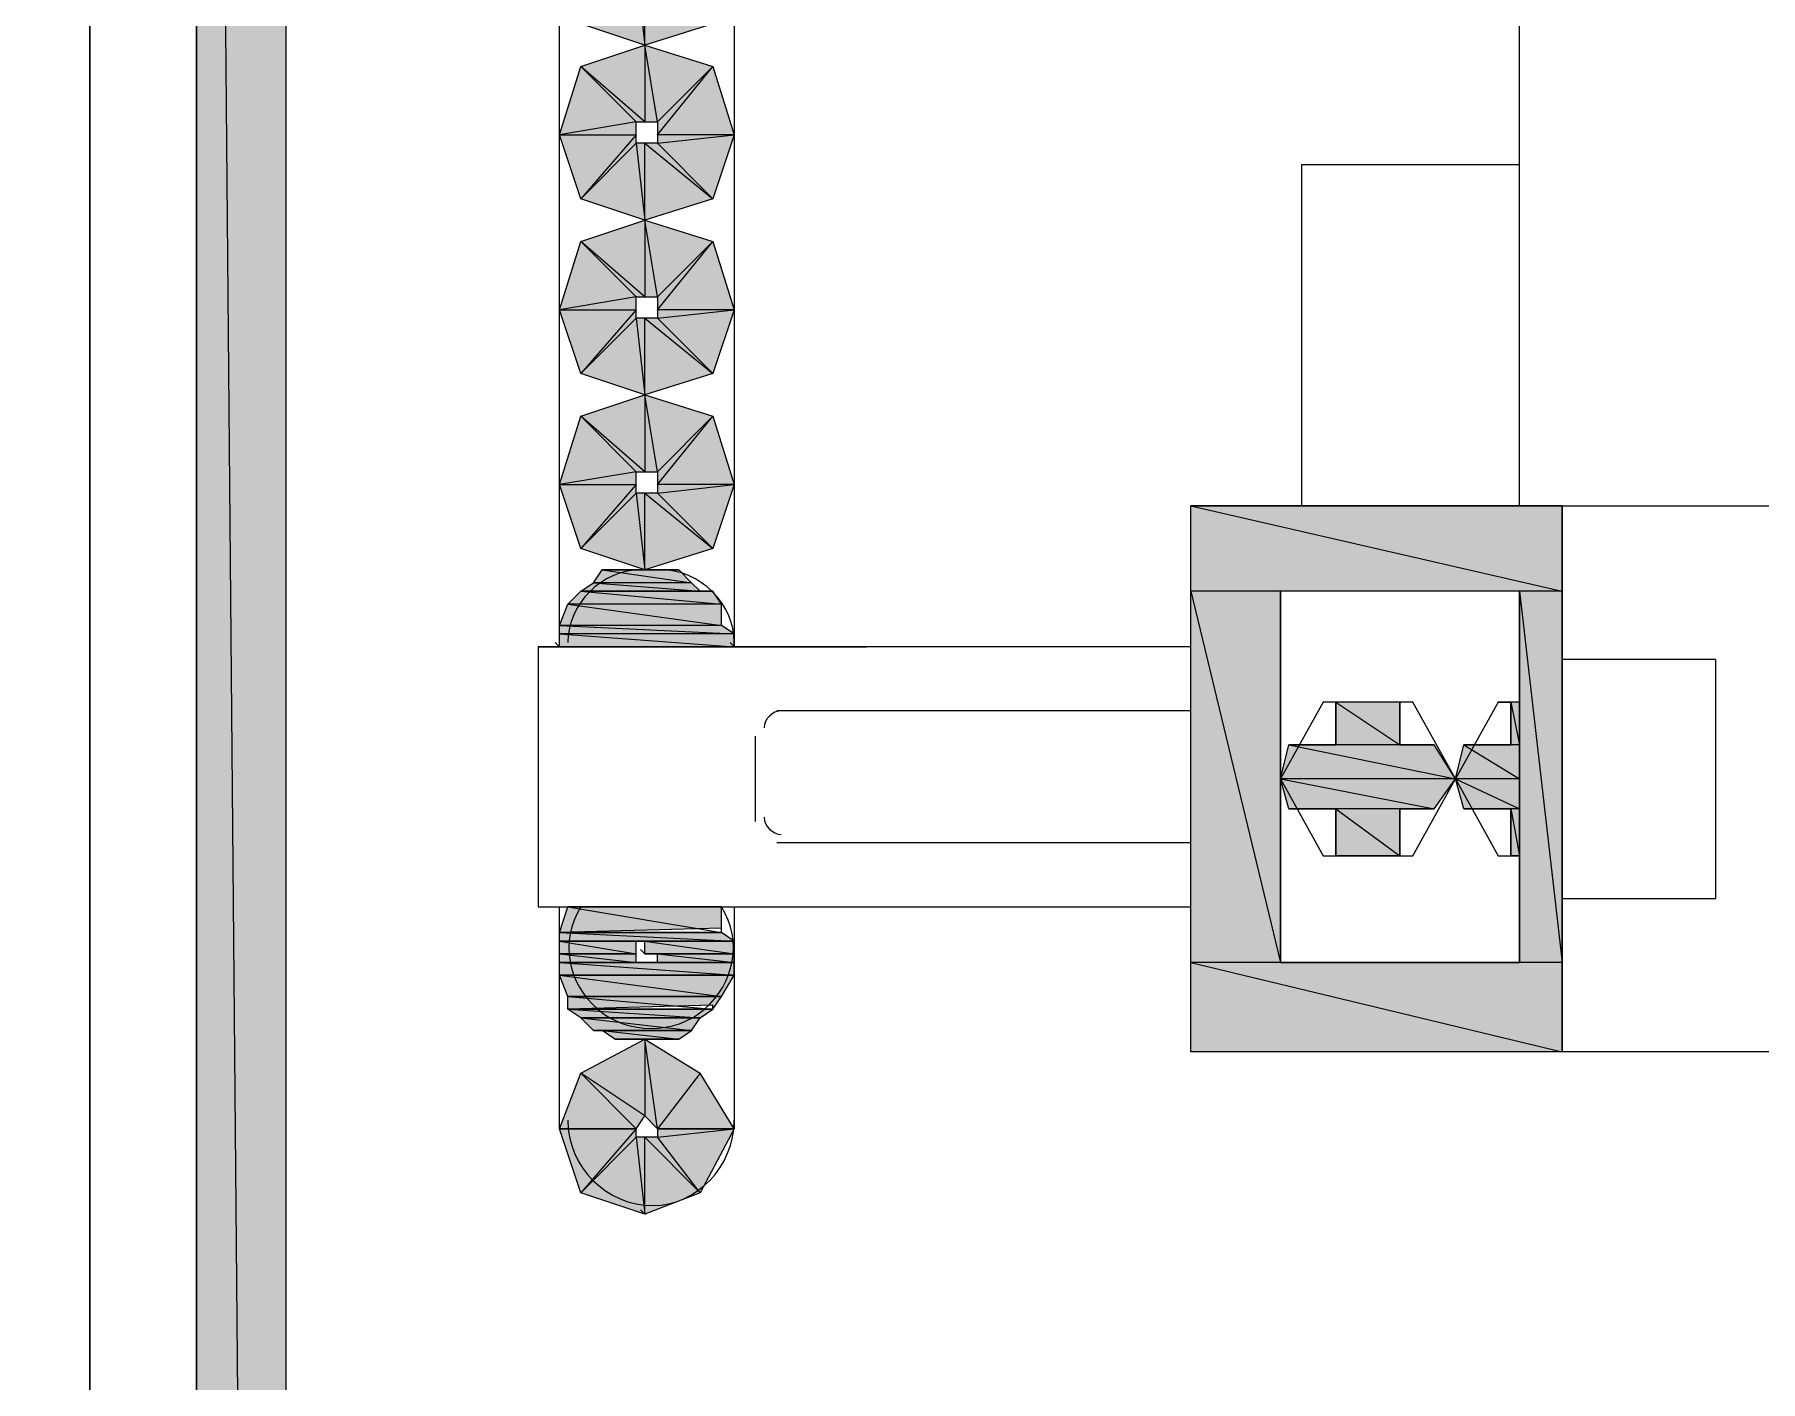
# Model space of a CAD drawing. Header units: millimetres. Extents: x 50 to 186, y -32 to 33.
# Drawn here: x 116.082 to 116.647, y -7.509 to -7.068 of the extents above; entities that cross this region are included whole.
import ezdxf

# ---------------------------------------------------------------- set-up
doc = ezdxf.new("R2010")
doc.units = ezdxf.units.MM
doc.layers.add('Prumada Eletrica', color=40, linetype='Continuous', lineweight=30)

msp = doc.modelspace()

# ---------------------------------------------------------------- hatches: boundary and pattern name
at = {"layer": 'Prumada Eletrica', "true_color": 0x000007}
h = msp.add_hatch(color=7, dxfattribs=at)
h.paths.add_polyline_path([(116.16438, -5.98433), (116.13505, -5.98433), (116.16438, -9.32817)])
h.paths.add_polyline_path([(116.13505, -5.98433), (116.16438, -9.32817), (116.13505, -9.32817)])
h = msp.add_hatch(color=7, dxfattribs=at)
h.paths.add_polyline_path([(116.30406, -7.06402), (116.2859, -7.04587), (116.31104, -7.04307)])
h.paths.add_polyline_path([(116.2859, -7.04587), (116.31104, -7.04307), (116.2859, -7.04307)])
h.paths.add_polyline_path([(116.31104, -7.04307), (116.2859, -7.04307), (116.30406, -7.02072)])
h.paths.add_polyline_path([(116.2859, -7.04307), (116.30406, -7.02072), (116.2859, -7.03888)])
h.paths.add_polyline_path([(116.30406, -7.02072), (116.2859, -7.03888), (116.28171, -7.01374)])
h.paths.add_polyline_path([(116.2859, -7.03888), (116.28171, -7.01374), (116.28171, -7.03888)])
h.paths.add_polyline_path([(116.28171, -7.01374), (116.28171, -7.03888), (116.26076, -7.02072)])
h.paths.add_polyline_path([(116.28171, -7.03888), (116.26076, -7.02072), (116.27892, -7.03888)])
h.paths.add_polyline_path([(116.26076, -7.02072), (116.27892, -7.03888), (116.25378, -7.04307)])
h.paths.add_polyline_path([(116.27892, -7.03888), (116.25378, -7.04307), (116.27892, -7.04307)])
h.paths.add_polyline_path([(116.25378, -7.04307), (116.27892, -7.04307), (116.26076, -7.06402)])
h.paths.add_polyline_path([(116.27892, -7.04307), (116.26076, -7.06402), (116.27892, -7.04587)])
h.paths.add_polyline_path([(116.26076, -7.06402), (116.27892, -7.04587), (116.28171, -7.07101)])
h.paths.add_polyline_path([(116.27892, -7.04587), (116.28171, -7.07101), (116.28171, -7.04587)])
h.paths.add_polyline_path([(116.28171, -7.07101), (116.28171, -7.04587), (116.30406, -7.06402)])
h.paths.add_polyline_path([(116.28171, -7.04587), (116.30406, -7.06402), (116.2859, -7.04587)])
h = msp.add_hatch(color=7, dxfattribs=at)
h.paths.add_polyline_path([(116.30406, -7.12129), (116.2859, -7.10313), (116.31104, -7.10034)])
h.paths.add_polyline_path([(116.2859, -7.10313), (116.31104, -7.10034), (116.2859, -7.10034)])
h.paths.add_polyline_path([(116.31104, -7.10034), (116.2859, -7.10034), (116.30406, -7.07799)])
h.paths.add_polyline_path([(116.2859, -7.10034), (116.30406, -7.07799), (116.2859, -7.09615)])
h.paths.add_polyline_path([(116.30406, -7.07799), (116.2859, -7.09615), (116.28171, -7.07101)])
h.paths.add_polyline_path([(116.2859, -7.09615), (116.28171, -7.07101), (116.28171, -7.09615)])
h.paths.add_polyline_path([(116.28171, -7.07101), (116.28171, -7.09615), (116.26076, -7.07799)])
h.paths.add_polyline_path([(116.28171, -7.09615), (116.26076, -7.07799), (116.27892, -7.09615)])
h.paths.add_polyline_path([(116.26076, -7.07799), (116.27892, -7.09615), (116.25378, -7.10034)])
h.paths.add_polyline_path([(116.27892, -7.09615), (116.25378, -7.10034), (116.27892, -7.10034)])
h.paths.add_polyline_path([(116.25378, -7.10034), (116.27892, -7.10034), (116.26076, -7.12129)])
h.paths.add_polyline_path([(116.27892, -7.10034), (116.26076, -7.12129), (116.27892, -7.10313)])
h.paths.add_polyline_path([(116.26076, -7.12129), (116.27892, -7.10313), (116.28171, -7.12827)])
h.paths.add_polyline_path([(116.27892, -7.10313), (116.28171, -7.12827), (116.28171, -7.10313)])
h.paths.add_polyline_path([(116.28171, -7.12827), (116.28171, -7.10313), (116.30406, -7.12129)])
h.paths.add_polyline_path([(116.28171, -7.10313), (116.30406, -7.12129), (116.2859, -7.10313)])
h = msp.add_hatch(color=7, dxfattribs=at)
h.paths.add_polyline_path([(116.30406, -7.17856), (116.2859, -7.1604), (116.31104, -7.15761)])
h.paths.add_polyline_path([(116.2859, -7.1604), (116.31104, -7.15761), (116.2859, -7.15761)])
h.paths.add_polyline_path([(116.31104, -7.15761), (116.2859, -7.15761), (116.30406, -7.13526)])
h.paths.add_polyline_path([(116.2859, -7.15761), (116.30406, -7.13526), (116.2859, -7.15342)])
h.paths.add_polyline_path([(116.30406, -7.13526), (116.2859, -7.15342), (116.28171, -7.12827)])
h.paths.add_polyline_path([(116.2859, -7.15342), (116.28171, -7.12827), (116.28171, -7.15342)])
h.paths.add_polyline_path([(116.28171, -7.12827), (116.28171, -7.15342), (116.26076, -7.13526)])
h.paths.add_polyline_path([(116.28171, -7.15342), (116.26076, -7.13526), (116.27892, -7.15342)])
h.paths.add_polyline_path([(116.26076, -7.13526), (116.27892, -7.15342), (116.25378, -7.15761)])
h.paths.add_polyline_path([(116.27892, -7.15342), (116.25378, -7.15761), (116.27892, -7.15761)])
h.paths.add_polyline_path([(116.25378, -7.15761), (116.27892, -7.15761), (116.26076, -7.17856)])
h.paths.add_polyline_path([(116.27892, -7.15761), (116.26076, -7.17856), (116.27892, -7.1604)])
h.paths.add_polyline_path([(116.26076, -7.17856), (116.27892, -7.1604), (116.28171, -7.18554)])
h.paths.add_polyline_path([(116.27892, -7.1604), (116.28171, -7.18554), (116.28171, -7.1604)])
h.paths.add_polyline_path([(116.28171, -7.18554), (116.28171, -7.1604), (116.30406, -7.17856)])
h.paths.add_polyline_path([(116.28171, -7.1604), (116.30406, -7.17856), (116.2859, -7.1604)])
h = msp.add_hatch(color=7, dxfattribs=at)
h.paths.add_polyline_path([(116.30406, -7.23582), (116.2859, -7.21767), (116.31104, -7.21487)])
h.paths.add_polyline_path([(116.2859, -7.21767), (116.31104, -7.21487), (116.2859, -7.21487)])
h.paths.add_polyline_path([(116.31104, -7.21487), (116.2859, -7.21487), (116.30406, -7.19253)])
h.paths.add_polyline_path([(116.2859, -7.21487), (116.30406, -7.19253), (116.2859, -7.21068)])
h.paths.add_polyline_path([(116.30406, -7.19253), (116.2859, -7.21068), (116.28171, -7.18554)])
h.paths.add_polyline_path([(116.2859, -7.21068), (116.28171, -7.18554), (116.28171, -7.21068)])
h.paths.add_polyline_path([(116.28171, -7.18554), (116.28171, -7.21068), (116.26076, -7.19253)])
h.paths.add_polyline_path([(116.28171, -7.21068), (116.26076, -7.19253), (116.27892, -7.21068)])
h.paths.add_polyline_path([(116.26076, -7.19253), (116.27892, -7.21068), (116.25378, -7.21487)])
h.paths.add_polyline_path([(116.27892, -7.21068), (116.25378, -7.21487), (116.27892, -7.21487)])
h.paths.add_polyline_path([(116.25378, -7.21487), (116.27892, -7.21487), (116.26076, -7.23582)])
h.paths.add_polyline_path([(116.27892, -7.21487), (116.26076, -7.23582), (116.27892, -7.21767)])
h.paths.add_polyline_path([(116.26076, -7.23582), (116.27892, -7.21767), (116.28171, -7.24281)])
h.paths.add_polyline_path([(116.27892, -7.21767), (116.28171, -7.24281), (116.28171, -7.21767)])
h.paths.add_polyline_path([(116.28171, -7.24281), (116.28171, -7.21767), (116.30406, -7.23582)])
h.paths.add_polyline_path([(116.28171, -7.21767), (116.30406, -7.23582), (116.2859, -7.21767)])
h = msp.add_hatch(color=7, dxfattribs=at)
h.paths.add_polyline_path([(116.58201, -7.22186), (116.4605, -7.22186), (116.58201, -7.24979)])
h.paths.add_polyline_path([(116.4605, -7.22186), (116.58201, -7.24979), (116.4605, -7.24979)])
h = msp.add_hatch(color=7, dxfattribs=at)
h.paths.add_polyline_path([(116.29289, -7.24281), (116.26774, -7.24281), (116.29708, -7.247)])
h.paths.add_polyline_path([(116.26774, -7.24281), (116.29708, -7.247), (116.26495, -7.247)])
h = msp.add_hatch(color=7, dxfattribs=at)
h.paths.add_polyline_path([(116.29708, -7.247), (116.26495, -7.247), (116.29987, -7.24979)])
h.paths.add_polyline_path([(116.26495, -7.247), (116.29987, -7.24979), (116.26076, -7.24979)])
h = msp.add_hatch(color=7, dxfattribs=at)
h.paths.add_polyline_path([(116.30685, -7.25398), (116.25657, -7.25398), (116.30685, -7.26097)])
h.paths.add_polyline_path([(116.25657, -7.25398), (116.30685, -7.26097), (116.25378, -7.26097)])
h = msp.add_hatch(color=7, dxfattribs=at)
h.paths.add_polyline_path([(116.30406, -7.24979), (116.26076, -7.24979), (116.30685, -7.25398)])
h.paths.add_polyline_path([(116.26076, -7.24979), (116.30685, -7.25398), (116.25657, -7.25398)])
h = msp.add_hatch(color=7, dxfattribs=at)
h.paths.add_polyline_path([(116.30406, -7.24979), (116.26076, -7.24979)])
h.paths.add_polyline_path([(116.30406, -7.24979), (116.26076, -7.24979), (116.29987, -7.24979)])
h = msp.add_hatch(color=7, dxfattribs=at)
h.paths.add_polyline_path([(116.48983, -7.24979), (116.4605, -7.24979), (116.48983, -7.37131)])
h.paths.add_polyline_path([(116.4605, -7.24979), (116.48983, -7.37131), (116.4605, -7.37131)])
h = msp.add_hatch(color=7, dxfattribs=at)
h.paths.add_polyline_path([(116.58201, -7.24979), (116.56805, -7.24979), (116.58201, -7.37131)])
h.paths.add_polyline_path([(116.56805, -7.24979), (116.58201, -7.37131), (116.56805, -7.37131)])
h = msp.add_hatch(color=7, dxfattribs=at)
h.paths.add_polyline_path([(116.30685, -7.26097), (116.25378, -7.26097), (116.31104, -7.26376)])
h.paths.add_polyline_path([(116.25378, -7.26097), (116.31104, -7.26376), (116.25378, -7.26376)])
h = msp.add_hatch(color=7, dxfattribs=at)
h.paths.add_polyline_path([(116.31104, -7.26376), (116.25378, -7.26376), (116.31104, -7.26795)])
h.paths.add_polyline_path([(116.25378, -7.26376), (116.31104, -7.26795), (116.25378, -7.26795)])
h.paths.add_polyline_path([(116.31104, -7.26795), (116.25378, -7.26795)])
h.paths.add_polyline_path([(116.25378, -7.26795), (116.31104, -7.26795)])
h = msp.add_hatch(color=7, dxfattribs=at)
h.paths.add_polyline_path([(116.52894, -7.28611), (116.50799, -7.28611), (116.52894, -7.30008)])
h.paths.add_polyline_path([(116.50799, -7.28611), (116.52894, -7.30008), (116.50799, -7.30008)])
h = msp.add_hatch(color=7, dxfattribs=at)
h.paths.add_polyline_path([(116.56805, -7.28611), (116.56525, -7.28611), (116.56805, -7.30008)])
h.paths.add_polyline_path([(116.56525, -7.28611), (116.56805, -7.30008), (116.56525, -7.30008)])
h = msp.add_hatch(color=7, dxfattribs=at)
h.paths.add_polyline_path([(116.54011, -7.30008), (116.49262, -7.30008), (116.5471, -7.31125)])
h.paths.add_polyline_path([(116.49262, -7.30008), (116.5471, -7.31125), (116.48983, -7.31125)])
h = msp.add_hatch(color=7, dxfattribs=at)
h.paths.add_polyline_path([(116.56805, -7.30008), (116.54989, -7.30008), (116.56805, -7.31125)])
h.paths.add_polyline_path([(116.54989, -7.30008), (116.56805, -7.31125), (116.5471, -7.31125)])
h = msp.add_hatch(color=7, dxfattribs=at)
h.paths.add_polyline_path([(116.5471, -7.31125), (116.48983, -7.31125), (116.54011, -7.32103)])
h.paths.add_polyline_path([(116.48983, -7.31125), (116.54011, -7.32103), (116.49262, -7.32103)])
h = msp.add_hatch(color=7, dxfattribs=at)
h.paths.add_polyline_path([(116.56805, -7.31125), (116.5471, -7.31125), (116.56805, -7.32103)])
h.paths.add_polyline_path([(116.5471, -7.31125), (116.56805, -7.32103), (116.54989, -7.32103)])
h = msp.add_hatch(color=7, dxfattribs=at)
h.paths.add_polyline_path([(116.52894, -7.32103), (116.50799, -7.32103), (116.52894, -7.33639)])
h.paths.add_polyline_path([(116.50799, -7.32103), (116.52894, -7.33639), (116.50799, -7.33639)])
h = msp.add_hatch(color=7, dxfattribs=at)
h.paths.add_polyline_path([(116.56805, -7.32103), (116.56525, -7.32103), (116.56805, -7.33639)])
h.paths.add_polyline_path([(116.56525, -7.32103), (116.56805, -7.33639), (116.56525, -7.33639)])
h = msp.add_hatch(color=7, dxfattribs=at)
h.paths.add_polyline_path([(116.30685, -7.35315), (116.25657, -7.35315), (116.30685, -7.36153)])
h.paths.add_polyline_path([(116.25657, -7.35315), (116.30685, -7.36153), (116.25378, -7.36153)])
h.paths.add_polyline_path([(116.30685, -7.36153), (116.25378, -7.36153)])
h.paths.add_polyline_path([(116.25378, -7.36153), (116.30685, -7.36153), (116.30685, -7.36014)])
h = msp.add_hatch(color=7, dxfattribs=at)
h.paths.add_polyline_path([(116.30685, -7.36153), (116.25378, -7.36153), (116.31104, -7.36433)])
h.paths.add_polyline_path([(116.25378, -7.36153), (116.31104, -7.36433), (116.25378, -7.36433)])
h.paths.add_polyline_path([(116.31104, -7.36433), (116.25378, -7.36433)])
h.paths.add_polyline_path([(116.25378, -7.36433), (116.31104, -7.36433)])
h.paths.add_polyline_path([(116.31104, -7.36433), (116.25378, -7.36433)])
h.paths.add_polyline_path([(116.31104, -7.36433), (116.25378, -7.36433)])
h = msp.add_hatch(color=7, dxfattribs=at)
h.paths.add_polyline_path([(116.27892, -7.36433), (116.25378, -7.36433)])
h.paths.add_polyline_path([(116.27892, -7.36433), (116.25378, -7.36433), (116.28171, -7.36433)])
h = msp.add_hatch(color=7, dxfattribs=at)
h.paths.add_polyline_path([(116.27892, -7.36433), (116.25378, -7.36433), (116.27892, -7.36852)])
h.paths.add_polyline_path([(116.25378, -7.36433), (116.27892, -7.36852), (116.25378, -7.36852)])
h = msp.add_hatch(color=7, dxfattribs=at)
h.paths.add_polyline_path([(116.31104, -7.36433), (116.28171, -7.36433), (116.31104, -7.36852)])
h.paths.add_polyline_path([(116.28171, -7.36433), (116.31104, -7.36852), (116.28171, -7.36852)])
h = msp.add_hatch(color=7, dxfattribs=at)
h.paths.add_polyline_path([(116.27892, -7.36852), (116.25378, -7.36852), (116.27892, -7.37131)])
h.paths.add_polyline_path([(116.25378, -7.36852), (116.27892, -7.37131), (116.25378, -7.37131)])
h = msp.add_hatch(color=7, dxfattribs=at)
h.paths.add_polyline_path([(116.28171, -7.37131), (116.25378, -7.37131)])
h.paths.add_polyline_path([(116.28171, -7.37131), (116.25378, -7.37131), (116.27892, -7.37131)])
h = msp.add_hatch(color=7, dxfattribs=at)
h.paths.add_polyline_path([(116.31104, -7.37131), (116.25378, -7.37131), (116.31104, -7.3755)])
h.paths.add_polyline_path([(116.25378, -7.37131), (116.31104, -7.3755), (116.25378, -7.3755)])
h.paths.add_polyline_path([(116.31104, -7.3755), (116.25378, -7.3755)])
h.paths.add_polyline_path([(116.25378, -7.3755), (116.31104, -7.3755)])
h = msp.add_hatch(color=7, dxfattribs=at)
h.paths.add_polyline_path([(116.31104, -7.36852), (116.2859, -7.36852), (116.31104, -7.37131)])
h.paths.add_polyline_path([(116.2859, -7.36852), (116.31104, -7.37131), (116.2859, -7.37131)])
h = msp.add_hatch(color=7, dxfattribs=at)
h.paths.add_polyline_path([(116.58201, -7.37131), (116.4605, -7.37131), (116.58201, -7.40064)])
h.paths.add_polyline_path([(116.4605, -7.37131), (116.58201, -7.40064), (116.4605, -7.40064)])
h = msp.add_hatch(color=7, dxfattribs=at)
h.paths.add_polyline_path([(116.31104, -7.3755), (116.25378, -7.3755), (116.30685, -7.38248)])
h.paths.add_polyline_path([(116.25378, -7.3755), (116.30685, -7.38248), (116.25657, -7.38248)])
h.paths.add_polyline_path([(116.30685, -7.38248), (116.25657, -7.38248)])
h.paths.add_polyline_path([(116.25657, -7.38248), (116.30685, -7.38248)])
h = msp.add_hatch(color=7, dxfattribs=at)
h.paths.add_polyline_path([(116.30685, -7.38248), (116.25657, -7.38248), (116.30406, -7.38667)])
h.paths.add_polyline_path([(116.25657, -7.38248), (116.30406, -7.38667), (116.25657, -7.38667)])
h.paths.add_polyline_path([(116.30406, -7.38667), (116.25657, -7.38667)])
h.paths.add_polyline_path([(116.25657, -7.38667), (116.30406, -7.38667), (116.30406, -7.38528)])
h = msp.add_hatch(color=7, dxfattribs=at)
h.paths.add_polyline_path([(116.30406, -7.38667), (116.25657, -7.38667), (116.29987, -7.38947)])
h.paths.add_polyline_path([(116.25657, -7.38667), (116.29987, -7.38947), (116.26076, -7.38947)])
h.paths.add_polyline_path([(116.29987, -7.38947), (116.26076, -7.38947)])
h.paths.add_polyline_path([(116.26076, -7.38947), (116.29987, -7.38947)])
h = msp.add_hatch(color=7, dxfattribs=at)
h.paths.add_polyline_path([(116.29987, -7.38947), (116.26076, -7.38947), (116.29708, -7.39366)])
h.paths.add_polyline_path([(116.26076, -7.38947), (116.29708, -7.39366), (116.26495, -7.39366)])
h.paths.add_polyline_path([(116.29708, -7.39366), (116.26495, -7.39366), (116.26774, -7.39366)])
msp.add_hatch(color=7, dxfattribs=at).paths.add_polyline_path([(116.26495, -7.39366), (116.29708, -7.39366), (116.29568, -7.39366)])
h = msp.add_hatch(color=7, dxfattribs=at)
h.paths.add_polyline_path([(116.29708, -7.39366), (116.26774, -7.39366), (116.29289, -7.39645)])
h.paths.add_polyline_path([(116.26774, -7.39366), (116.29289, -7.39645), (116.27193, -7.39645)])
h.paths.add_polyline_path([(116.29289, -7.39645), (116.27193, -7.39645)])
h.paths.add_polyline_path([(116.27193, -7.39645), (116.29289, -7.39645)])
h = msp.add_hatch(color=7, dxfattribs=at)
h.paths.add_polyline_path([(116.31104, -7.42578), (116.29987, -7.40763), (116.2859, -7.42578)])
h.paths.add_polyline_path([(116.29987, -7.40763), (116.2859, -7.42578), (116.28171, -7.39645)])
h.paths.add_polyline_path([(116.2859, -7.42578), (116.28171, -7.39645), (116.28171, -7.42159)])
h.paths.add_polyline_path([(116.28171, -7.39645), (116.28171, -7.42159), (116.26076, -7.40763)])
h.paths.add_polyline_path([(116.28171, -7.42159), (116.26076, -7.40763), (116.27892, -7.42578)])
h.paths.add_polyline_path([(116.26076, -7.40763), (116.27892, -7.42578), (116.25378, -7.42578)])
h = msp.add_hatch(color=7, dxfattribs=at)
h.paths.add_polyline_path([(116.25378, -7.42578), (116.27892, -7.42578), (116.26076, -7.44674)])
h.paths.add_polyline_path([(116.27892, -7.42578), (116.26076, -7.44674), (116.27892, -7.42858)])
h.paths.add_polyline_path([(116.26076, -7.44674), (116.27892, -7.42858), (116.28171, -7.45372)])
h.paths.add_polyline_path([(116.27892, -7.42858), (116.28171, -7.45372), (116.28171, -7.42858)])
h.paths.add_polyline_path([(116.28171, -7.45372), (116.28171, -7.42858), (116.29987, -7.44674)])
h.paths.add_polyline_path([(116.28171, -7.42858), (116.29987, -7.44674), (116.2859, -7.42858)])
h.paths.add_polyline_path([(116.29987, -7.44674), (116.2859, -7.42858), (116.31104, -7.42578)])
h.paths.add_polyline_path([(116.2859, -7.42858), (116.31104, -7.42578), (116.2859, -7.42578)])

# ---------------------------------------------------------------- linework, layer by layer
at = {"layer": 'Prumada Eletrica', "color": 7, "linetype": 'Continuous', "lineweight": 20, "true_color": 0x000007}
for points in [[(114.24803, -5.61978), (116.10013, -5.61978), (116.10013, -9.32817), (114.24803, -9.32817)], [(116.10013, -5.61978), (117.95223, -5.61978), (117.95223, -9.32817), (116.10013, -9.32817)], [(117.02618, -7.22186), (117.60165, -7.22186), (117.60165, -7.40064), (116.4605, -7.40064), (116.4605, -7.22186)], [(116.58201, -7.35036), (116.6323, -7.35036), (116.6323, -7.27214), (116.58201, -7.27214)], [(116.5038, -7.28611), (116.48983, -7.31125), (116.5038, -7.33639), (116.53313, -7.33639), (116.5471, -7.31125), (116.53313, -7.28611)]]:
    msp.add_lwpolyline(points, close=True, dxfattribs=at)
for points in [[(116.16438, -9.32817), (116.16438, -5.76923), (116.16438, -5.76923)], [(116.10013, -5.84884), (116.10013, -9.32817), (114.24803, -9.32817), (114.24803, -5.84884)], [(117.95223, -5.84884), (117.95223, -9.32817), (116.10013, -9.32817), (116.10013, -5.84884)], [(116.13505, -5.98433), (116.13505, -9.32817), (116.16438, -9.32817), (116.12108, -9.32817)], [(116.25378, -7.26795), (116.25378, -6.36006), (116.25378, -6.36006)], [(116.31104, -6.36006), (116.31104, -7.26795), (116.31104, -7.26795)], [(116.56805, -7.22186), (116.56805, -6.87825), (116.56805, -6.87825)], [(116.49681, -7.22186), (116.49681, -7.11012), (116.56805, -7.11012)], [(116.58201, -7.22186), (116.58201, -7.40064), (116.58201, -7.40064)], [(116.2859, -7.24281), (116.28171, -7.24281), (116.27892, -7.24281)], [(116.56805, -7.24979), (116.48983, -7.24979), (116.48983, -7.37131), (116.56805, -7.37131)], [(116.56805, -7.24979), (116.56805, -7.37131), (116.56805, -7.37131)], [(116.4605, -7.26795), (116.24679, -7.26795), (116.24679, -7.35315), (116.4605, -7.35315)], [(116.24679, -7.26795), (116.35434, -7.26795), (116.35434, -7.26795)], [(116.25378, -7.26795), (116.25238, -7.26655), (116.25238, -7.26655)], [(116.31104, -7.26795), (116.30965, -7.26655), (116.30965, -7.26655)], [(116.50799, -7.28611), (116.50799, -7.30008), (116.50799, -7.30008)], [(116.52894, -7.28611), (116.52894, -7.30008), (116.52894, -7.30008)], [(116.56805, -7.28611), (116.56106, -7.28611), (116.5471, -7.31125), (116.56106, -7.33639), (116.56805, -7.33639)], [(116.56106, -7.28611), (116.56525, -7.28611), (116.56525, -7.30008)], [(116.32501, -7.2889), (116.4605, -7.2889), (116.4605, -7.2889)], [(116.31803, -7.32522), (116.31803, -7.29728), (116.31803, -7.29728)], [(116.49262, -7.30008), (116.50799, -7.30008), (116.50799, -7.30008)], [(116.52894, -7.30008), (116.54011, -7.30008), (116.54011, -7.30008)], [(116.54989, -7.30008), (116.56525, -7.30008), (116.56525, -7.30008)], [(116.49262, -7.32103), (116.50799, -7.32103), (116.50799, -7.32103)], [(116.50799, -7.32103), (116.50799, -7.33639), (116.50799, -7.33639)], [(116.52894, -7.32103), (116.52894, -7.33639), (116.52894, -7.33639)], [(116.52894, -7.32103), (116.54011, -7.32103), (116.54011, -7.32103)], [(116.54989, -7.32103), (116.56525, -7.32103), (116.56525, -7.32103)], [(116.56525, -7.32103), (116.56525, -7.33639), (116.56525, -7.33639)], [(116.4605, -7.3322), (116.32501, -7.3322), (116.32501, -7.3322)], [(116.25378, -7.42578), (116.25378, -7.35315), (116.25378, -7.35315)], [(116.31104, -7.35315), (116.31104, -7.42578), (116.31104, -7.42578)], [(116.28171, -7.36852), (116.28031, -7.36712), (116.28031, -7.36712)], [(116.28171, -7.45372), (116.28031, -7.45232), (116.28031, -7.45232)]]:
    msp.add_lwpolyline(points, dxfattribs=at)
at = {"layer": 'Prumada Eletrica', "color": 7, "linetype": 'Continuous', "lineweight": -2, "true_color": 0x000007}
for points in [[(116.16438, -5.98433), (116.13505, -5.98433), (116.16438, -9.32817)], [(116.13505, -5.98433), (116.16438, -9.32817), (116.13505, -9.32817)], [(116.26076, -7.06402), (116.27892, -7.04587), (116.28171, -7.07101)], [(116.27892, -7.04587), (116.28171, -7.07101), (116.28171, -7.04587)], [(116.28171, -7.07101), (116.28171, -7.04587), (116.30406, -7.06402)], [(116.28171, -7.07101), (116.28171, -7.09615), (116.26076, -7.07799)], [(116.30406, -7.07799), (116.2859, -7.09615), (116.28171, -7.07101)], [(116.2859, -7.09615), (116.28171, -7.07101), (116.28171, -7.09615)], [(116.26076, -7.07799), (116.27892, -7.09615), (116.25378, -7.10034)], [(116.28171, -7.09615), (116.26076, -7.07799), (116.27892, -7.09615)], [(116.31104, -7.10034), (116.2859, -7.10034), (116.30406, -7.07799)], [(116.2859, -7.10034), (116.30406, -7.07799), (116.2859, -7.09615)], [(116.27892, -7.09615), (116.25378, -7.10034), (116.27892, -7.10034)], [(116.25378, -7.10034), (116.27892, -7.10034), (116.26076, -7.12129)], [(116.27892, -7.10034), (116.26076, -7.12129), (116.27892, -7.10313)], [(116.30406, -7.12129), (116.2859, -7.10313), (116.31104, -7.10034)], [(116.2859, -7.10313), (116.31104, -7.10034), (116.2859, -7.10034)], [(116.26076, -7.12129), (116.27892, -7.10313), (116.28171, -7.12827)], [(116.27892, -7.10313), (116.28171, -7.12827), (116.28171, -7.10313)], [(116.28171, -7.12827), (116.28171, -7.10313), (116.30406, -7.12129)], [(116.28171, -7.10313), (116.30406, -7.12129), (116.2859, -7.10313)], [(116.28171, -7.12827), (116.28171, -7.15342), (116.26076, -7.13526)], [(116.30406, -7.13526), (116.2859, -7.15342), (116.28171, -7.12827)], [(116.2859, -7.15342), (116.28171, -7.12827), (116.28171, -7.15342)], [(116.26076, -7.13526), (116.27892, -7.15342), (116.25378, -7.15761)], [(116.28171, -7.15342), (116.26076, -7.13526), (116.27892, -7.15342)], [(116.31104, -7.15761), (116.2859, -7.15761), (116.30406, -7.13526)], [(116.2859, -7.15761), (116.30406, -7.13526), (116.2859, -7.15342)], [(116.27892, -7.15342), (116.25378, -7.15761), (116.27892, -7.15761)], [(116.25378, -7.15761), (116.27892, -7.15761), (116.26076, -7.17856)], [(116.27892, -7.15761), (116.26076, -7.17856), (116.27892, -7.1604)], [(116.30406, -7.17856), (116.2859, -7.1604), (116.31104, -7.15761)], [(116.2859, -7.1604), (116.31104, -7.15761), (116.2859, -7.15761)], [(116.26076, -7.17856), (116.27892, -7.1604), (116.28171, -7.18554)], [(116.27892, -7.1604), (116.28171, -7.18554), (116.28171, -7.1604)], [(116.28171, -7.18554), (116.28171, -7.1604), (116.30406, -7.17856)], [(116.28171, -7.1604), (116.30406, -7.17856), (116.2859, -7.1604)], [(116.28171, -7.18554), (116.28171, -7.21068), (116.26076, -7.19253)], [(116.30406, -7.19253), (116.2859, -7.21068), (116.28171, -7.18554)], [(116.2859, -7.21068), (116.28171, -7.18554), (116.28171, -7.21068)], [(116.26076, -7.19253), (116.27892, -7.21068), (116.25378, -7.21487)], [(116.28171, -7.21068), (116.26076, -7.19253), (116.27892, -7.21068)], [(116.31104, -7.21487), (116.2859, -7.21487), (116.30406, -7.19253)], [(116.2859, -7.21487), (116.30406, -7.19253), (116.2859, -7.21068)], [(116.27892, -7.21068), (116.25378, -7.21487), (116.27892, -7.21487)], [(116.25378, -7.21487), (116.27892, -7.21487), (116.26076, -7.23582)], [(116.27892, -7.21487), (116.26076, -7.23582), (116.27892, -7.21767)], [(116.30406, -7.23582), (116.2859, -7.21767), (116.31104, -7.21487)], [(116.2859, -7.21767), (116.31104, -7.21487), (116.2859, -7.21487)], [(116.26076, -7.23582), (116.27892, -7.21767), (116.28171, -7.24281)], [(116.27892, -7.21767), (116.28171, -7.24281), (116.28171, -7.21767)], [(116.28171, -7.24281), (116.28171, -7.21767), (116.30406, -7.23582)], [(116.28171, -7.21767), (116.30406, -7.23582), (116.2859, -7.21767)], [(116.58201, -7.22186), (116.4605, -7.22186), (116.58201, -7.24979)], [(116.4605, -7.22186), (116.58201, -7.24979), (116.4605, -7.24979)], [(116.26774, -7.24281), (116.29708, -7.247), (116.26495, -7.247)], [(116.27473, -7.24281), (116.29289, -7.24281), (116.26774, -7.24281)], [(116.29289, -7.24281), (116.26774, -7.24281), (116.29708, -7.247)], [(116.27892, -7.24281), (116.28869, -7.24281), (116.27473, -7.24281)], [(116.28869, -7.24281), (116.27473, -7.24281), (116.29289, -7.24281)], [(116.2859, -7.24281), (116.27892, -7.24281), (116.28869, -7.24281)], [(116.26495, -7.247), (116.29987, -7.24979), (116.26076, -7.24979)], [(116.29708, -7.247), (116.26495, -7.247), (116.29987, -7.24979)], [(116.25657, -7.25398), (116.30685, -7.26097), (116.25378, -7.26097)], [(116.26076, -7.24979), (116.30685, -7.25398), (116.25657, -7.25398)], [(116.30685, -7.25398), (116.25657, -7.25398), (116.30685, -7.26097)], [(116.30406, -7.24979), (116.30406, -7.24979), (116.26076, -7.24979)], [(116.30406, -7.24979), (116.26076, -7.24979), (116.29987, -7.24979)], [(116.30406, -7.24979), (116.26076, -7.24979), (116.30685, -7.25398)], [(116.48983, -7.24979), (116.4605, -7.24979), (116.48983, -7.37131)], [(116.4605, -7.24979), (116.48983, -7.37131), (116.4605, -7.37131)], [(116.58201, -7.24979), (116.56805, -7.24979), (116.58201, -7.37131)], [(116.56805, -7.24979), (116.58201, -7.37131), (116.56805, -7.37131)], [(116.30685, -7.26097), (116.25378, -7.26097), (116.31104, -7.26376)], [(116.25378, -7.26097), (116.31104, -7.26376), (116.25378, -7.26376)], [(116.31104, -7.26376), (116.25378, -7.26376), (116.31104, -7.26795)], [(116.25378, -7.26376), (116.31104, -7.26795), (116.25378, -7.26795)], [(116.31104, -7.26795), (116.25378, -7.26795)], [(116.25378, -7.26795), (116.31104, -7.26795), (116.31104, -7.26795)], [(116.52894, -7.28611), (116.50799, -7.28611), (116.52894, -7.30008)], [(116.50799, -7.28611), (116.52894, -7.30008), (116.50799, -7.30008)], [(116.56805, -7.28611), (116.56525, -7.28611), (116.56805, -7.30008)], [(116.56525, -7.28611), (116.56805, -7.30008), (116.56525, -7.30008)], [(116.49262, -7.30008), (116.5471, -7.31125), (116.48983, -7.31125)], [(116.54011, -7.30008), (116.49262, -7.30008), (116.5471, -7.31125)], [(116.54989, -7.30008), (116.56805, -7.31125), (116.5471, -7.31125)], [(116.56805, -7.30008), (116.54989, -7.30008), (116.56805, -7.31125)], [(116.5471, -7.31125), (116.48983, -7.31125), (116.54011, -7.32103)], [(116.48983, -7.31125), (116.54011, -7.32103), (116.49262, -7.32103)], [(116.56805, -7.31125), (116.5471, -7.31125), (116.56805, -7.32103)], [(116.5471, -7.31125), (116.56805, -7.32103), (116.54989, -7.32103)], [(116.52894, -7.32103), (116.50799, -7.32103), (116.52894, -7.33639)], [(116.50799, -7.32103), (116.52894, -7.33639), (116.50799, -7.33639)], [(116.56805, -7.32103), (116.56525, -7.32103), (116.56805, -7.33639)], [(116.56525, -7.32103), (116.56805, -7.33639), (116.56525, -7.33639)], [(116.25657, -7.35315), (116.30685, -7.36153), (116.25378, -7.36153)], [(116.30685, -7.35315), (116.25657, -7.35315), (116.30685, -7.36153)], [(116.25378, -7.36153), (116.30685, -7.36153), (116.30685, -7.36014)], [(116.30685, -7.36153), (116.25378, -7.36153)], [(116.30685, -7.36153), (116.25378, -7.36153), (116.31104, -7.36433)], [(116.25378, -7.36153), (116.31104, -7.36433), (116.25378, -7.36433)], [(116.31104, -7.36433), (116.25378, -7.36433)], [(116.25378, -7.36433), (116.31104, -7.36433), (116.31104, -7.36433)], [(116.31104, -7.36433), (116.31104, -7.36433), (116.25378, -7.36433)], [(116.31104, -7.36433), (116.25378, -7.36433)], [(116.25378, -7.36433), (116.28171, -7.36433), (116.28171, -7.36433)], [(116.28171, -7.36433), (116.28171, -7.36433), (116.25378, -7.36433)], [(116.27892, -7.36433), (116.27892, -7.36433), (116.25378, -7.36433)], [(116.27892, -7.36433), (116.25378, -7.36433), (116.28171, -7.36433)], [(116.27892, -7.36433), (116.25378, -7.36433), (116.27892, -7.36852)], [(116.25378, -7.36433), (116.27892, -7.36852), (116.25378, -7.36852)], [(116.28171, -7.36433), (116.31104, -7.36433), (116.31104, -7.36433)], [(116.31104, -7.36433), (116.31104, -7.36433), (116.28171, -7.36433)], [(116.28171, -7.36433), (116.31104, -7.36433), (116.31104, -7.36433)], [(116.31104, -7.36433), (116.31104, -7.36433), (116.28171, -7.36433)], [(116.31104, -7.36433), (116.28171, -7.36433), (116.31104, -7.36852)], [(116.28171, -7.36433), (116.31104, -7.36852), (116.28171, -7.36852)], [(116.25378, -7.36852), (116.27892, -7.36852), (116.27892, -7.36852)], [(116.27892, -7.36852), (116.27892, -7.36852), (116.25378, -7.36852)], [(116.25378, -7.36852), (116.27892, -7.36852), (116.27892, -7.36852)], [(116.27892, -7.36852), (116.27892, -7.36852), (116.25378, -7.36852)], [(116.25378, -7.36852), (116.27892, -7.36852), (116.27892, -7.36852)], [(116.27892, -7.36852), (116.27892, -7.36852), (116.25378, -7.36852)], [(116.27892, -7.36852), (116.25378, -7.36852)], [(116.25378, -7.36852), (116.27892, -7.36852), (116.27892, -7.36852)], [(116.25378, -7.36852), (116.27892, -7.36852), (116.27892, -7.36852)], [(116.27892, -7.36852), (116.27892, -7.36852), (116.25378, -7.36852)], [(116.25378, -7.36852), (116.27892, -7.36852), (116.27892, -7.36852)], [(116.27892, -7.36852), (116.27892, -7.36852), (116.25378, -7.36852)], [(116.25378, -7.36852), (116.27892, -7.36852), (116.27892, -7.36852)], [(116.27892, -7.36852), (116.27892, -7.36852), (116.25378, -7.36852)], [(116.27892, -7.36852), (116.25378, -7.36852), (116.27892, -7.37131)], [(116.25378, -7.36852), (116.27892, -7.37131), (116.25378, -7.37131)], [(116.25378, -7.37131), (116.27892, -7.37131), (116.27892, -7.37131)], [(116.27892, -7.37131), (116.27892, -7.37131), (116.25378, -7.37131)], [(116.25378, -7.37131), (116.27892, -7.37131), (116.27892, -7.37131)], [(116.27892, -7.37131), (116.27892, -7.37131), (116.25378, -7.37131)], [(116.25378, -7.37131), (116.27892, -7.37131), (116.27892, -7.37131)], [(116.27892, -7.37131), (116.27892, -7.37131), (116.25378, -7.37131)], [(116.25378, -7.37131), (116.27892, -7.37131), (116.27892, -7.37131)], [(116.27892, -7.37131), (116.27892, -7.37131), (116.25378, -7.37131)], [(116.25378, -7.37131), (116.27892, -7.37131), (116.27892, -7.37131)], [(116.27892, -7.37131), (116.27892, -7.37131), (116.25378, -7.37131)], [(116.28171, -7.37131), (116.28171, -7.37131), (116.25378, -7.37131)], [(116.28171, -7.37131), (116.25378, -7.37131), (116.27892, -7.37131)], [(116.25378, -7.37131), (116.28171, -7.37131), (116.28171, -7.37131)], [(116.28171, -7.37131), (116.28171, -7.37131), (116.25378, -7.37131)], [(116.31104, -7.37131), (116.25378, -7.37131), (116.31104, -7.3755)], [(116.25378, -7.37131), (116.31104, -7.3755), (116.25378, -7.3755)], [(116.31104, -7.36852), (116.28171, -7.36852)], [(116.28171, -7.36852), (116.31104, -7.36852), (116.2859, -7.36852)], [(116.2859, -7.37131), (116.31104, -7.37131), (116.28171, -7.37131)], [(116.28171, -7.37131), (116.31104, -7.37131), (116.31104, -7.37131)], [(116.31104, -7.37131), (116.31104, -7.37131), (116.28171, -7.37131)], [(116.28171, -7.37131), (116.31104, -7.37131), (116.31104, -7.37131)], [(116.31104, -7.37131), (116.31104, -7.37131), (116.28171, -7.37131)], [(116.28171, -7.37131), (116.31104, -7.37131), (116.31104, -7.37131)], [(116.31104, -7.37131), (116.31104, -7.37131), (116.28171, -7.37131)], [(116.2859, -7.36852), (116.31104, -7.36852), (116.31104, -7.36852)], [(116.31104, -7.36852), (116.31104, -7.36852), (116.2859, -7.36852)], [(116.2859, -7.36852), (116.31104, -7.36852), (116.31104, -7.36852)], [(116.31104, -7.36852), (116.31104, -7.36852), (116.2859, -7.36852)], [(116.2859, -7.36852), (116.31104, -7.36852), (116.31104, -7.36852)], [(116.31104, -7.36852), (116.31104, -7.36852), (116.2859, -7.36852)], [(116.2859, -7.36852), (116.31104, -7.36852), (116.31104, -7.36852)], [(116.31104, -7.36852), (116.31104, -7.36852), (116.2859, -7.36852)], [(116.2859, -7.36852), (116.31104, -7.36852), (116.31104, -7.36852)], [(116.31104, -7.36852), (116.31104, -7.36852), (116.2859, -7.36852)], [(116.31104, -7.36852), (116.2859, -7.36852), (116.31104, -7.37131)], [(116.2859, -7.36852), (116.31104, -7.37131), (116.2859, -7.37131)], [(116.2859, -7.37131), (116.31104, -7.37131), (116.31104, -7.37131)], [(116.31104, -7.37131), (116.31104, -7.37131), (116.2859, -7.37131)], [(116.31104, -7.37131), (116.2859, -7.37131)], [(116.2859, -7.37131), (116.31104, -7.37131), (116.31104, -7.37131)], [(116.2859, -7.37131), (116.31104, -7.37131), (116.31104, -7.37131)], [(116.31104, -7.37131), (116.31104, -7.37131), (116.2859, -7.37131)], [(116.31104, -7.37131), (116.2859, -7.37131)], [(116.58201, -7.37131), (116.4605, -7.37131), (116.58201, -7.40064)], [(116.4605, -7.37131), (116.58201, -7.40064), (116.4605, -7.40064)], [(116.31104, -7.3755), (116.25378, -7.3755)], [(116.25378, -7.3755), (116.31104, -7.3755), (116.31104, -7.3755)], [(116.31104, -7.3755), (116.25378, -7.3755), (116.30685, -7.38248)], [(116.25378, -7.3755), (116.30685, -7.38248), (116.25657, -7.38248)], [(116.30685, -7.38248), (116.25657, -7.38248)], [(116.25657, -7.38248), (116.30685, -7.38248), (116.30685, -7.38248)], [(116.30685, -7.38248), (116.25657, -7.38248), (116.30406, -7.38667)], [(116.25657, -7.38248), (116.30406, -7.38667), (116.25657, -7.38667)], [(116.25657, -7.38667), (116.30406, -7.38667), (116.30406, -7.38528)], [(116.30406, -7.38667), (116.25657, -7.38667)], [(116.30406, -7.38667), (116.25657, -7.38667), (116.29987, -7.38947)], [(116.25657, -7.38667), (116.29987, -7.38947), (116.26076, -7.38947)], [(116.29987, -7.38947), (116.26076, -7.38947)], [(116.26076, -7.38947), (116.29987, -7.38947), (116.29987, -7.38947)], [(116.29987, -7.38947), (116.26076, -7.38947), (116.29708, -7.39366)], [(116.26076, -7.38947), (116.29708, -7.39366), (116.26495, -7.39366)], [(116.29708, -7.39366), (116.26495, -7.39366), (116.26774, -7.39366)], [(116.26495, -7.39366), (116.29708, -7.39366), (116.29568, -7.39366)], [(116.29708, -7.39366), (116.26774, -7.39366), (116.29289, -7.39645)], [(116.26774, -7.39366), (116.29289, -7.39645), (116.27193, -7.39645)], [(116.28171, -7.39645), (116.28171, -7.42159), (116.26076, -7.40763)], [(116.29289, -7.39645), (116.27193, -7.39645)], [(116.27193, -7.39645), (116.29289, -7.39645), (116.29289, -7.39645)], [(116.29289, -7.39645), (116.27193, -7.39645), (116.2859, -7.39645)], [(116.27193, -7.39645), (116.2859, -7.39645), (116.27473, -7.39645)], [(116.27473, -7.39645), (116.27892, -7.39645), (116.2859, -7.39645)], [(116.27473, -7.39645), (116.2859, -7.39645), (116.2859, -7.39645)], [(116.27892, -7.39645), (116.2859, -7.39645), (116.28171, -7.39645)], [(116.29987, -7.40763), (116.2859, -7.42578), (116.28171, -7.39645)], [(116.2859, -7.42578), (116.28171, -7.39645), (116.28171, -7.42159)], [(116.26076, -7.40763), (116.27892, -7.42578), (116.25378, -7.42578)], [(116.28171, -7.42159), (116.26076, -7.40763), (116.27892, -7.42578)], [(116.31104, -7.42578), (116.29987, -7.40763), (116.2859, -7.42578)], [(116.25378, -7.42578), (116.27892, -7.42578), (116.26076, -7.44674)], [(116.27892, -7.42578), (116.26076, -7.44674), (116.27892, -7.42858)], [(116.26076, -7.44674), (116.27892, -7.42858), (116.28171, -7.45372)], [(116.27892, -7.42858), (116.28171, -7.45372), (116.28171, -7.42858)], [(116.28171, -7.45372), (116.28171, -7.42858), (116.29987, -7.44674)], [(116.28171, -7.42858), (116.29987, -7.44674), (116.2859, -7.42858)], [(116.29987, -7.44674), (116.2859, -7.42858), (116.31104, -7.42578)], [(116.2859, -7.42858), (116.31104, -7.42578), (116.2859, -7.42578)]]:
    msp.add_lwpolyline(points, close=True, dxfattribs=at)
at = {"layer": 'Prumada Eletrica', "color": 7, "linetype": 'Continuous', "lineweight": 20, "true_color": 0x000007}
for points, knots in [([(117.56533, -6.54443), (117.56533, -6.24832), (117.32649, -6.00947), (117.03177, -6.00947), (117.03177, -6.00947), (116.73566, -6.00947), (116.49681, -6.24832), (116.49681, -6.54443), (116.49681, -6.54443), (116.49681, -6.83915), (116.73566, -7.07799), (117.03177, -7.07799), (117.03177, -7.07799), (117.32649, -7.07799), (117.56533, -6.83915), (117.56533, -6.54443)], [0, 0, 0, 0, 0.0625, 0.0625, 0.0625, 0.062501, 0.125, 0.125, 0.125, 0.125001, 0.1875, 0.1875, 0.1875, 0.187501, 1, 1, 1, 1]), ([(116.77058, -6.03741), (116.53592, -6.15753), (116.4144, -6.42291), (116.47726, -6.67852), (116.47726, -6.67852), (116.53871, -6.93413), (116.76778, -7.11431), (117.03177, -7.11431), (117.03177, -7.11431), (117.29436, -7.11431), (117.52343, -6.93413), (117.58489, -6.67852), (117.58489, -6.67852), (117.64774, -6.42291), (117.52622, -6.15753), (117.29296, -6.03741)], [0, 0, 0, 0, 0.0625, 0.0625, 0.0625, 0.062501, 0.125, 0.125, 0.125, 0.125001, 0.1875, 0.1875, 0.1875, 0.187501, 1, 1, 1, 1]), ([(116.26076, -7.35315), (116.25378, -7.36433), (116.25657, -7.37829), (116.26635, -7.38667), (116.26635, -7.38667), (116.27612, -7.39506), (116.29149, -7.39506), (116.30127, -7.38667), (116.30127, -7.38667), (116.31104, -7.37829), (116.31384, -7.36433), (116.30685, -7.35315)], [0, 0, 0, 0, 0.083333, 0.083333, 0.083333, 0.083334, 0.166667, 0.166667, 0.166667, 0.166668, 1, 1, 1, 1])]:
    msp.add_open_spline(points, degree=3, knots=knots, dxfattribs=at)
for points in [[(116.28031, -7.24281), (116.26774, -7.24281), (116.25657, -7.25398), (116.25657, -7.26655)], [(116.31104, -7.26655), (116.31104, -7.25398), (116.29987, -7.24281), (116.2873, -7.24281)], [(116.32641, -7.2889), (116.32361, -7.2889), (116.32082, -7.2917), (116.32082, -7.29449)], [(116.32082, -7.32382), (116.32082, -7.32661), (116.32361, -7.32941), (116.32641, -7.32941)], [(116.25657, -7.42299), (116.25657, -7.43835), (116.26914, -7.45093), (116.2845, -7.45093)], [(116.2845, -7.45093), (116.29847, -7.45093), (116.31104, -7.43835), (116.31104, -7.42299)]]:
    msp.add_open_spline(points, degree=3, dxfattribs=at)

doc.saveas('drawing.dxf')
